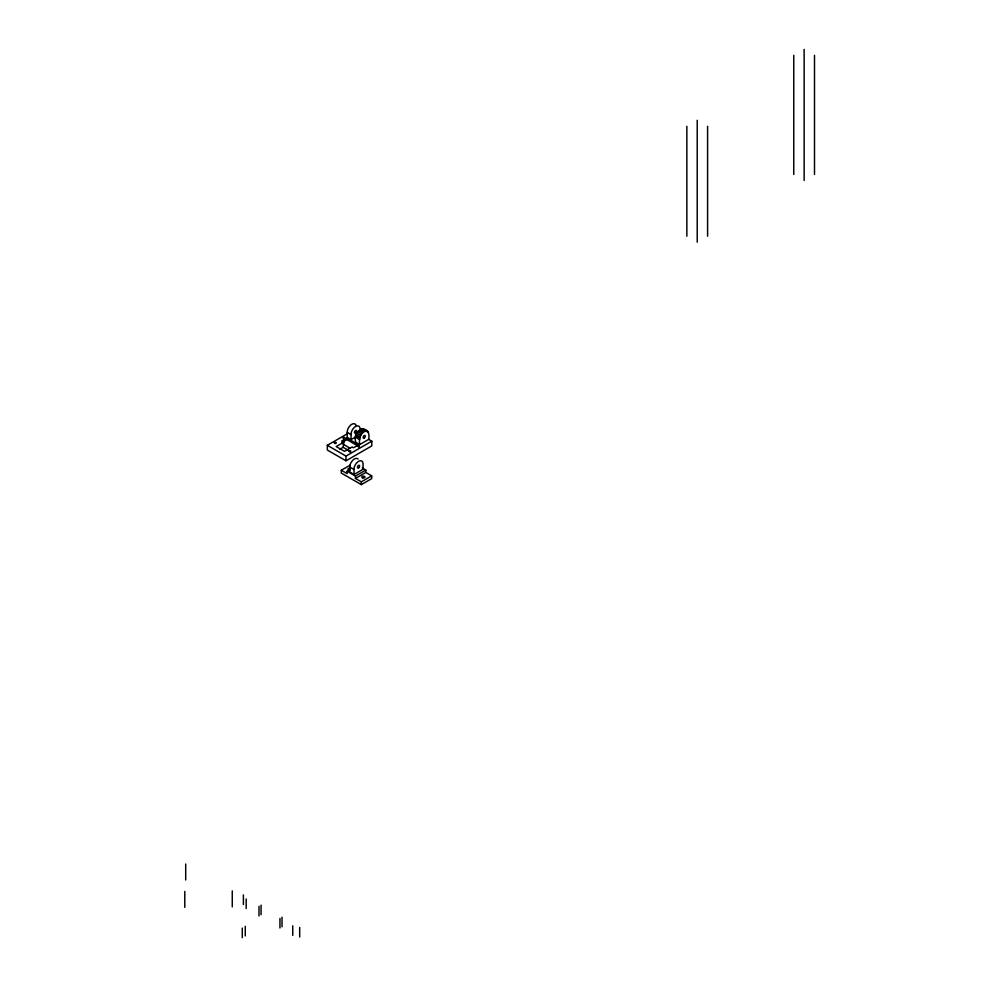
<?xml version="1.0" encoding="UTF-8"?>
<svg xmlns="http://www.w3.org/2000/svg" width="987" height="987" viewBox="0 0 987 987"><rect width="100%" height="100%" fill="white"/><g stroke="black" fill="none" stroke-linecap="round" stroke-linejoin="round"><path stroke-width="1.48" d="M356.036 425.311A6.44 3.714 -60 0 0 351.372 424.558A6.44 3.714 -60 0 0 347.264 431.233L347.227 437.414L351.027 439.61L356.184 436.636M351.027 439.61L351.076 433.429A6.44 3.714 -60 0 1 355.764 426.396A6.44 3.714 -60 0 1 360.095 428.703L360.045 429.789M368.694 439.4C371.729 422.917 351.113 428.629 355.863 442.41L359.675 444.606L368.694 439.4L371.803 441.189L371.803 445.902L345.993 460.806L327.326 450.023L327.326 445.31L347.967 433.392M359.675 444.606C358.676 439.511 360.6 430.702 367.139 431.048M353.988 474.5L354.037 468.307A6.453 3.726 -60 0 1 358.737 461.262A6.453 3.726 -60 0 1 363.068 463.582L363.056 469.257L353.988 474.5L349.842 472.094L349.892 465.913A6.453 3.726 -60 0 1 353.408 459.671A6.453 3.726 -60 0 1 358.121 459.078M343.797 442.188L336.197 446.58L344.488 451.367L352.1 446.975L353.482 447.777L358.663 444.779L346.906 437.994L341.724 440.992L343.797 442.188L343.106 447.296L347.856 450.035M341.724 442.583L346.906 439.597L357.356 445.63M339.651 449.295L343.106 447.296M327.326 445.31L345.993 456.093L371.803 441.189M365.819 472.452L365.819 470.059L355.456 476.055L355.456 478.448L365.819 472.452L371.704 475.845L371.704 478.646L361.328 484.629L341.28 473.057L341.28 470.256L350.348 465.025M341.28 470.256L347.153 473.649L347.153 471.255L349.743 469.763M355.456 478.448L361.328 481.841L371.704 475.845M367.941 431.603L363.339 428.851M362.328 428.679L366.14 430.875M364.684 430.307L368.484 432.503M361.205 428.926L365.005 431.122M360.008 429.542L363.821 431.738M358.849 430.505L362.648 432.701M357.8 431.751L361.6 433.947M356.912 433.182L360.724 435.378M356.27 434.699L360.082 436.896M355.912 436.217L359.712 438.413M347.227 432.417L351.027 434.613M355.863 437.401L359.675 439.597M343.106 444.187L350.225 448.295M362.266 468.011L365.819 470.059M349.842 467.085L353.988 469.491M347.153 471.255L355.456 476.055M814.497 55.334L814.497 174.489M804.134 49.35L804.134 180.485M793.758 55.334L793.758 174.489M707.593 126.287L707.593 236.214M697.229 120.291L697.229 242.197M686.853 126.287L686.853 236.214M361.328 481.841L361.328 484.629M346.906 437.994L346.906 439.597M345.993 456.093L345.993 460.806M299.69 927.422L299.69 937.008M292.744 925.806L292.744 935.392M282.023 917.219L282.023 926.805M279.95 918.416L279.95 928.002M261.061 905.116L261.061 914.702M258.989 906.313L258.989 915.899M246.195 898.935L246.195 908.509M245.269 926.337L245.269 935.923M243.394 894.913L243.394 904.499M242.271 928.064L242.271 937.65M232.266 890.891L232.266 906.856M185.704 864.007L185.704 879.985M184.779 891.421L184.779 907.386M349.743 469.96A1.567 0.901 0 0 1 348.016 469.047A1.567 0.901 0 0 1 349.817 468.171M334.371 442.805C336.086 445.556 337.653 440.794 334.371 442.805M343.007 437.821C344.722 440.572 346.289 435.798 343.007 437.821M348.892 451.195C350.607 453.946 352.174 449.171 348.892 451.195M357.528 446.198C359.243 448.949 360.81 444.187 357.528 446.198M362.611 477.831A1.567 0.901 0 0 0 364.968 477.054A1.567 0.901 0 0 0 362.636 476.265A1.567 0.901 0 0 0 362.611 477.831M358.614 467.826A1.518 0.876 -60 0 0 359.404 465.432A1.518 0.876 -60 0 0 357.553 466.678A1.518 0.876 -60 0 0 358.614 467.826M364.289 437.944A1.518 0.876 -60 0 0 365.079 435.538A1.518 0.876 -60 0 0 363.228 436.797A1.518 0.876 -60 0 0 364.289 437.944M355.641 432.948A1.518 0.876 -60 0 0 356.43 430.554A1.518 0.876 -60 0 0 354.58 431.8A1.518 0.876 -60 0 0 355.641 432.948"/></g></svg>
